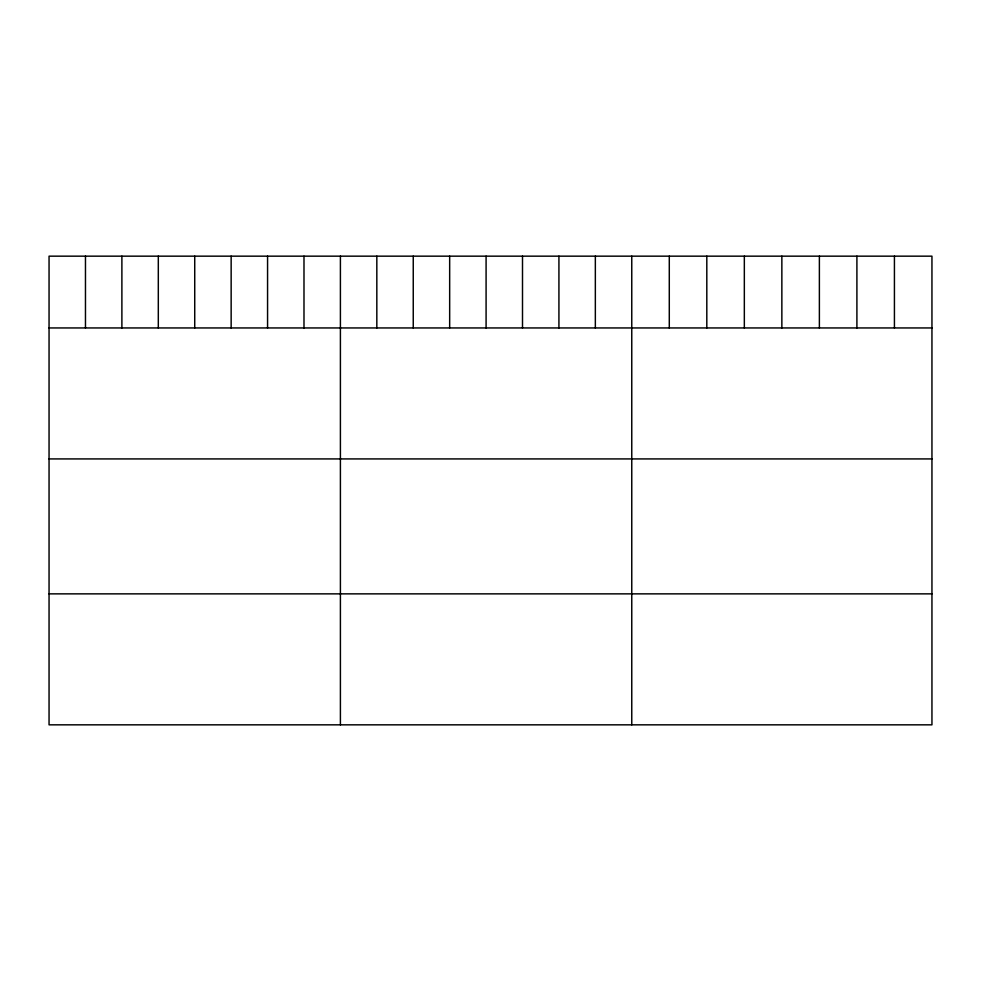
<?xml version="1.0" encoding="UTF-8"?>
<svg xmlns="http://www.w3.org/2000/svg" width="981" height="981" viewBox="0 0 981 981"><rect width="100%" height="100%" fill="white"/><g stroke="black" fill="none" stroke-linecap="round" stroke-linejoin="round"><path stroke-width="1.47" d="M931.95 327.948L931.95 724.836L49.05 724.836L49.05 256.164L931.95 256.164L931.95 327.948L49.05 327.948M49.05 458.924L931.95 458.924M49.05 593.861L931.95 593.861M894.427 256.164L894.427 327.948M856.904 256.164L856.904 327.948M819.38 256.164L819.38 327.948M781.857 256.164L781.857 327.948M744.334 256.164L744.334 327.948M706.811 256.164L706.811 327.948M669.287 256.164L669.287 327.948M631.764 256.164L631.764 724.836M595.344 256.164L595.344 327.948M558.925 256.164L558.925 327.948M522.505 256.164L522.505 327.948M486.086 256.164L486.086 327.948M449.666 256.164L449.666 327.948M413.246 256.164L413.246 327.948M376.827 256.164L376.827 327.948M340.407 256.164L340.407 724.836M303.987 256.164L303.987 327.948M267.568 256.164L267.568 327.948M231.148 256.164L231.148 327.948M194.729 256.164L194.729 327.948M158.309 256.164L158.309 327.948M121.889 256.164L121.889 327.948M85.47 256.164L85.47 327.948"/></g></svg>
